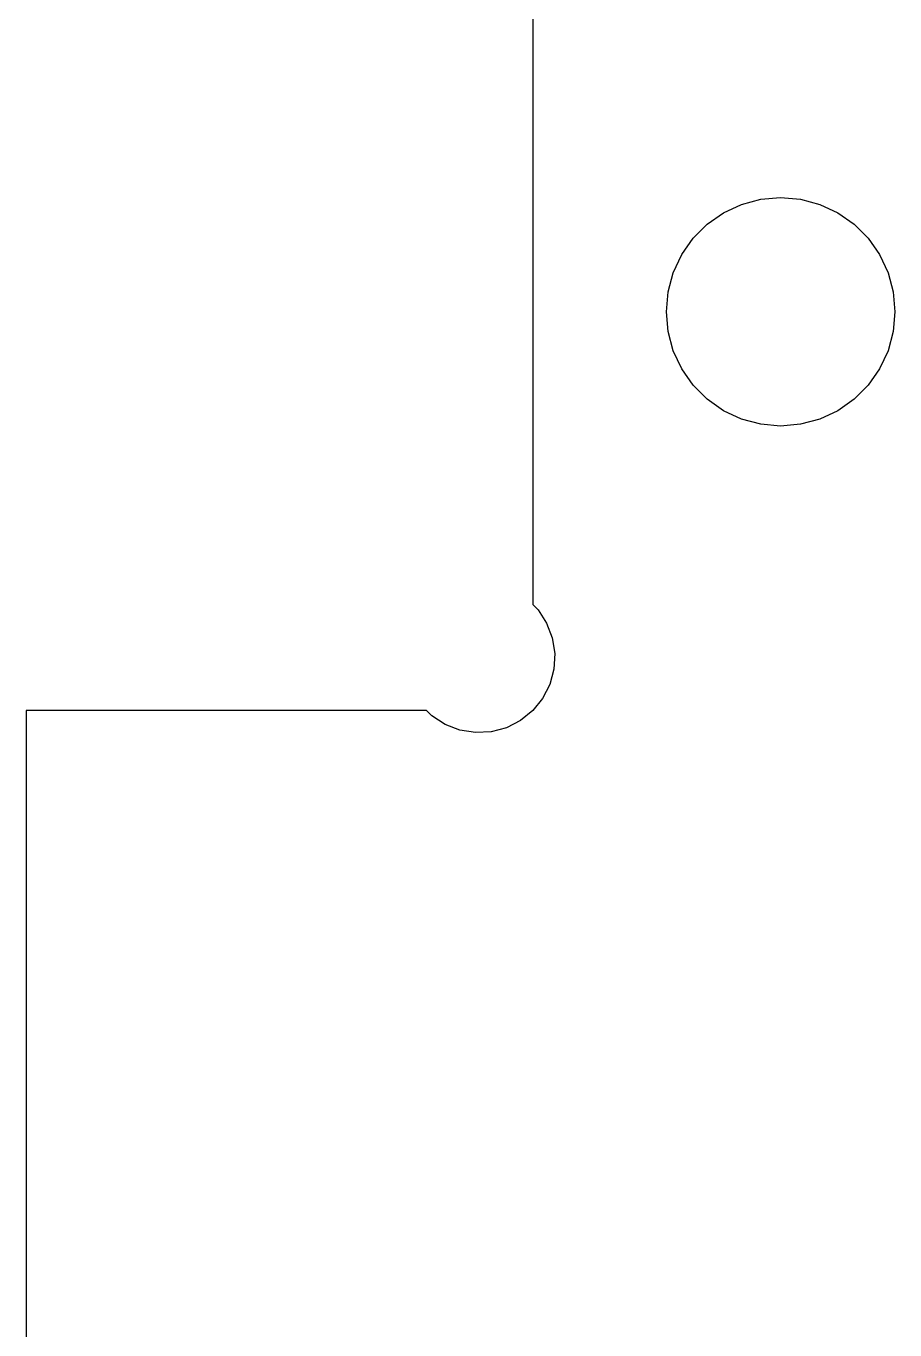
# Model space of a CAD drawing. Header units: metres. Extents: x -91 to 100, y 0 to 828.
# Drawn here: x -91 to -70.85, y 147.42 to 177.65 of the extents above; entities that cross this region are included whole.
import ezdxf

# ---------------------------------------------------------------- set-up
doc = ezdxf.new("R2010")
doc.units = ezdxf.units.M

msp = doc.modelspace()

# ---------------------------------------------------------------- linework, layer by layer
for p, q in [((-79.25, 177.819), (-79.25, 164.241)), ((-74.4063, 173.52), (-73.9602, 173.64)), ((-73.9602, 173.64), (-73.5, 173.68)), ((-73.5, 173.68), (-73.0398, 173.64)), ((-73.0398, 173.64), (-72.5937, 173.52)), ((-75.2034, 173.06), (-74.825, 173.325)), ((-74.825, 173.325), (-74.4063, 173.52)), ((-72.5937, 173.52), (-72.175, 173.325)), ((-72.175, 173.325), (-71.7966, 173.06)), ((-75.53, 172.733), (-75.2034, 173.06)), ((-71.7966, 173.06), (-71.47, 172.733)), ((-75.795, 172.355), (-75.53, 172.733)), ((-71.47, 172.733), (-71.205, 172.355)), ((-75.9902, 171.936), (-75.795, 172.355)), ((-71.205, 172.355), (-71.0098, 171.936)), ((-76.1097, 171.49), (-75.9902, 171.936)), ((-71.0098, 171.936), (-70.8903, 171.49)), ((-76.15, 171.03), (-76.1097, 171.49)), ((-70.8903, 171.49), (-70.85, 171.03)), ((-76.1097, 170.57), (-76.15, 171.03)), ((-70.85, 171.03), (-70.8903, 170.57)), ((-75.9902, 170.124), (-76.1097, 170.57)), ((-70.8903, 170.57), (-71.0098, 170.124)), ((-75.795, 169.705), (-75.9902, 170.124)), ((-71.0098, 170.124), (-71.205, 169.705)), ((-75.53, 169.327), (-75.795, 169.705)), ((-71.205, 169.705), (-71.47, 169.327)), ((-75.2034, 169), (-75.53, 169.327)), ((-71.47, 169.327), (-71.7966, 169)), ((-74.825, 168.735), (-75.2034, 169)), ((-74.4063, 168.54), (-74.825, 168.735)), ((-72.175, 168.735), (-72.5937, 168.54)), ((-71.7966, 169), (-72.175, 168.735)), ((-73.9602, 168.42), (-74.4063, 168.54)), ((-73.5, 168.38), (-73.9602, 168.42)), ((-73.0398, 168.42), (-73.5, 168.38)), ((-72.5937, 168.54), (-73.0398, 168.42)), ((-79.25, 164.241), (-79.1274, 164.119)), ((-79.1274, 164.119), (-78.9282, 163.812)), ((-78.9282, 163.812), (-78.7971, 163.47)), ((-78.7971, 163.47), (-78.7398, 163.109)), ((-78.7398, 163.109), (-78.759, 162.744)), ((-78.759, 162.744), (-78.8537, 162.39)), ((-78.8537, 162.39), (-79.0198, 162.064)), ((-79.0198, 162.064), (-79.25, 161.78)), ((-81.7113, 161.78), (-91, 161.78)), ((-91, 161.78), (-91, 18.25)), ((-81.5887, 161.657), (-81.7113, 161.78)), ((-79.25, 161.78), (-79.5343, 161.55)), ((-81.2819, 161.458), (-81.5887, 161.657)), ((-80.9404, 161.327), (-81.2819, 161.458)), ((-79.5343, 161.55), (-79.8603, 161.384)), ((-80.579, 161.27), (-80.9404, 161.327)), ((-80.2137, 161.289), (-80.579, 161.27)), ((-79.8603, 161.384), (-80.2137, 161.289))]:
    msp.add_line(p, q)

doc.saveas('drawing.dxf')
